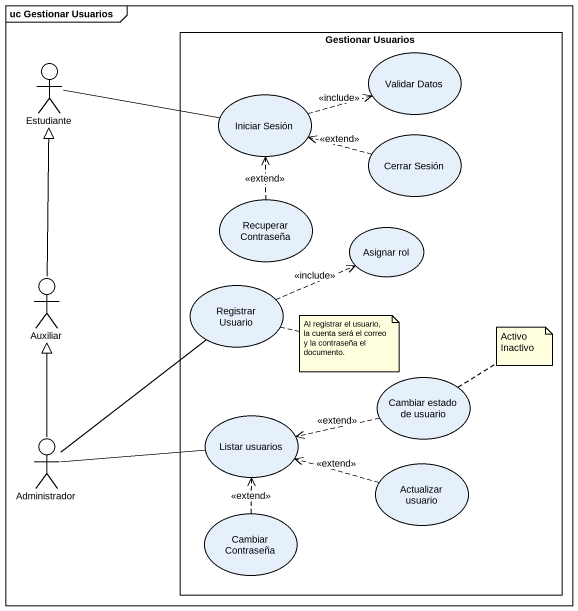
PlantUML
@startuml
mainframe uc Gestionar Usuarios
rectangle "Gestionar Usuarios" as Gestionar_Usuarios {
  usecase "Validar Datos" as Validar_Datos
  usecase "Iniciar Sesión" as Iniciar_Sesión
  usecase "Cerrar Sesión" as Cerrar_Sesión
  usecase "Recuperar Contraseña" as Recuperar_Contraseña
  usecase "Asignar rol" as Asignar_rol
  usecase "Registrar Usuario" as Registrar_Usuario
  usecase "Cambiar estado de usuario" as Cambiar_estado_de_usuario
  usecase "Listar usuarios" as Listar_usuarios
  usecase "Actualizar usuario" as Actualizar_usuario
  usecase "Cambiar Contraseña" as Cambiar_Contraseña
}
actor Estudiante
actor Auxiliar
actor Administrador
Estudiante -right- Iniciar_Sesión
Iniciar_Sesión .right.> Validar_Datos : <<include>>
Cerrar_Sesión .left.> Iniciar_Sesión : <<extend>>
Recuperar_Contraseña .up.> Iniciar_Sesión : <<extend>>
Auxiliar -up-|> Estudiante
Registrar_Usuario .right.> Asignar_rol : <<include>>
Cambiar_estado_de_usuario .left.> Listar_usuarios : <<extend>>
Administrador -up-|> Auxiliar
Administrador -up- Registrar_Usuario
Administrador -right- Listar_usuarios
Actualizar_usuario .left.> Listar_usuarios : <<extend>>
Cambiar_Contraseña .up.> Listar_usuarios : <<extend>>
note right of Registrar_Usuario : Al registrar el usuario, la cuenta será el correo y la contraseña el documento.
note top of Cambiar_estado_de_usuario
  Activo
  Inactivo
end note
@enduml
